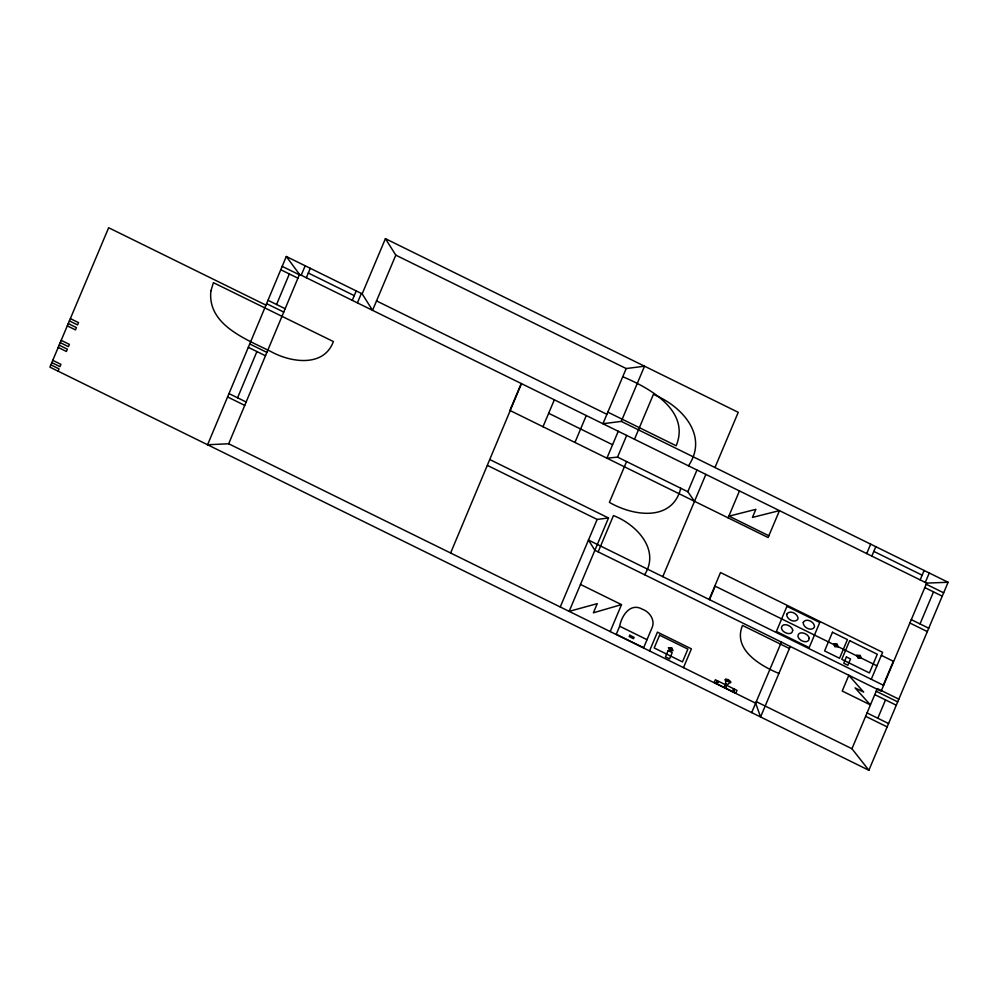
<?xml version="1.0" encoding="UTF-8"?>
<svg xmlns="http://www.w3.org/2000/svg" width="998" height="998" viewBox="0 0 998 998"><rect width="100%" height="100%" fill="white"/><g stroke="black" fill="none" stroke-linecap="round" stroke-linejoin="round"><path stroke-width="1.5" d="M450.609 553.017L521.48 383.644M362.162 293.849L385.415 238.659L395.807 255.139L372.553 310.328L362.162 293.849L286.301 256.498L207.584 444.759L228.679 443.773L755.648 703.166L760.576 716.963L790.279 646.455M237.561 397.803L256.898 351.558M276.571 304.49L289.345 273.951M228.679 443.773L299.512 274.375L286.301 256.498M58.084 371.169L59.044 368.886L50.861 364.856M301.209 275.211L305.176 265.792M306.336 277.731L310.303 268.312M352.269 300.348L356.236 290.929M357.396 302.868L361.363 293.449M521.23 383.519L509.891 410.428L768.111 537.535L779.463 510.627L752.442 517.426L755.848 509.354L728.827 516.203M542.987 426.732L554.339 399.811M574.948 442.451L586.288 415.542M621.267 421.393L644.533 366.191L626.195 368.549L602.942 423.738L621.267 421.393L948.1 582.271L868.871 770.269L49.9 367.139L108.657 227.731L265.955 305.151M618.249 431.273L606.896 458.194L617.537 457.121L687.834 491.727L694.521 501.333M617.537 457.121L626.682 435.427M560.252 606.984L597.153 519.434L608.506 517.974L569.147 611.362L597.253 603.64L593.398 612.797L621.442 604.613M634.491 439.27L653.378 394.435C681.397 405.675 709.079 435.29 688.47 465.841M626.582 461.575L609.391 502.356C632.744 516.003 672.228 522.291 680.773 488.247M598.151 551.882L613.458 515.592C636.275 524.299 660.564 549.686 644.608 574.748M610.177 631.559L621.517 604.638L580.487 584.441M619.671 626.22L616.277 634.291L643.623 647.752L651.881 628.129C655.611 620.382 649.748 611.799 642.25 609.167C630.137 602.318 621.517 615.991 619.671 626.22L647.016 639.681M687.834 491.727L696.978 470.033M662.772 576.657L705.86 474.399M714.98 467.513L738.246 412.324L385.415 238.659M649.523 650.933L657.445 632.133L691.402 648.85L683.48 667.637M728.116 517.875L739.468 490.941M709.166 599.461L720.506 572.54L882.619 652.343L871.266 679.276M709.503 599.636L715.179 586.175L876.943 665.803M716.427 683.593L717.574 680.848M724.074 687.36L725.708 683.493L725.596 679.139L728.178 679.626L730.661 681.622C729.763 683.817 725.471 684.391 725.933 688.271M733.58 692.038L734.665 689.269M751.681 712.584L781.397 642.088M866.713 553.578L870.68 544.159M871.84 556.098L875.807 546.679M920.168 579.888L924.136 570.469M868.871 770.269L851.955 748.737L877.317 688.57L898.836 699.161M925.283 582.408L929.263 572.989M883.267 685.177L893.347 661.275L881.346 655.362M948.1 582.271L926.693 583.106L881.147 691.19L594.883 550.272L588.458 540.068L883.604 685.352M877.803 718.236L885.525 699.91M920.019 623.925L933.517 591.876M282.172 266.366L299.338 274.787M280.762 269.734L297.928 278.155M267.988 300.286L285.154 308.706M266.578 303.654L283.744 312.075M249.725 343.973L266.878 352.394M248.315 347.341L265.48 355.762M228.979 393.586L246.144 402.007M227.581 396.954L244.735 405.375M395.807 255.139L626.195 368.549M622.752 376.72C649.386 387.885 690.678 410.689 676.17 445.769L607.832 412.137M376.52 300.909L606.909 414.32M308.32 273.028L354.253 295.633M873.824 551.395L922.152 575.172M299.512 274.375L926.693 583.106M926.219 584.229L943.659 592.812M924.809 587.585L942.237 596.168M548.663 413.272L612.572 444.734M728.877 516.066L768.872 535.751M911.299 619.633L928.739 628.216M909.877 623.001L927.317 631.584M489.968 459.629L608.506 517.974M487.511 465.455L597.153 519.434M789.418 648.525L742.524 625.434C732.445 649.561 760.376 665.741 778.902 673.45M876.182 691.252L897.701 701.856M874.759 694.62L896.291 705.212M70.359 318.612L78.53 322.628L77.57 324.924L69.386 320.894M867.037 712.934L888.569 723.538M68.263 323.577L76.434 327.594L75.474 329.889L67.303 325.859M865.628 716.302L887.147 726.893M61.19 340.343L69.373 344.36L68.413 346.655L60.229 342.626M59.169 345.146L67.353 349.175L66.379 351.458L58.208 347.429M725.583 683.767L727.442 684.678M725.234 684.616L715.379 679.775L714.231 682.507L735.838 693.148L736.998 690.416L727.08 685.526M756.284 701.656L851.955 748.737M52.757 360.328L60.94 364.357L59.98 366.64L51.796 362.623M786.748 614.244C786.249 619.371 795.119 623.812 797.988 618.935C798.475 613.795 789.618 609.354 786.748 614.244M792.699 630.237C792.325 636.537 781.97 632.894 781.446 628.066C781.833 621.754 792.175 625.397 792.699 630.237M803.253 622.365C802.754 627.493 811.624 631.934 814.48 627.056C814.979 621.916 806.11 617.475 803.253 622.365M809.203 638.358C808.817 644.658 798.462 641.015 797.938 636.188C798.325 629.875 808.667 633.518 809.203 638.358M210.89 290.954C207.235 324.961 246.144 339.17 270.87 351.546C290.393 362.374 323.764 367.838 333.382 341.553L213.397 282.659L210.89 290.954M629.763 635.239L629.189 636.599L633.53 638.732L634.104 637.373L629.763 635.239M659.578 635.19L654.189 647.964L682.482 661.899L687.871 649.112L659.578 635.19M668.473 647.739L669.67 650.559L673.026 650.659L671.829 647.839L668.473 647.739M668.099 650.596L665.454 656.884L669.558 658.905L672.203 652.617L668.099 650.596M669.446 648.363L670.132 649.972L672.053 650.035L671.367 648.413L669.446 648.363M718.123 682.482L717.013 682.195L718.123 682.482M733.168 689.88L734.104 690.616L733.168 689.88M786.948 606.335L776.369 631.46L809.178 647.615L819.77 622.49L786.948 606.335M832.482 632.245L824.61 650.933L839.555 658.281L847.427 639.606L832.482 632.245M833.692 643.897L834.889 646.716L838.245 646.816L837.06 643.997L833.692 643.897M834.665 644.521L835.351 646.13L837.272 646.193L836.586 644.583L834.665 644.521M849.672 640.666L841.801 659.341L869.42 672.939L877.292 654.264L849.672 640.666M846.416 656.946L843.772 663.233L847.876 665.242L850.521 658.967L846.416 656.946M856.845 655.299L858.03 658.119L861.399 658.206L860.201 655.387L856.845 655.299M848.824 675.334L842.212 691.028L870.418 704.912L855.061 687.871L863.669 692.113L848.824 675.334M857.818 655.923L858.505 657.532L860.426 657.582L859.74 655.973L857.818 655.923M730.623 682.47C719.383 678.79 728.253 678.428 730.573 682.532"/></g></svg>
